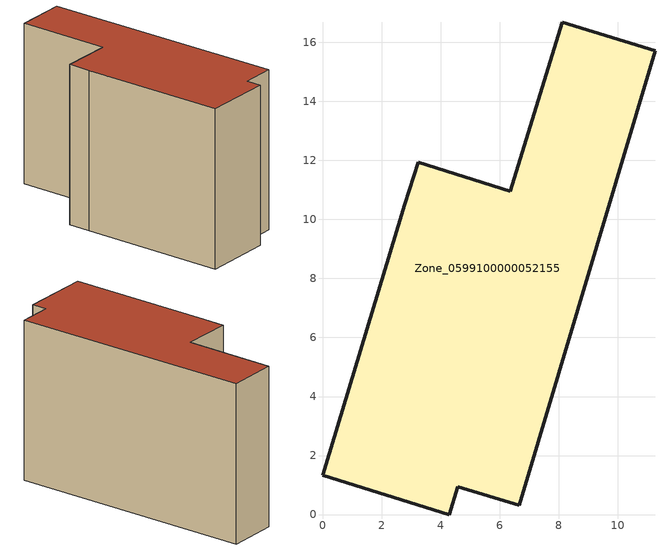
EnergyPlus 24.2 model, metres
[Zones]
Zone_0599100000052155
 floor ground (C_G): 0,1.33 2.79,10.52 3.25,11.94 6.36,10.95 8.12,16.68 11.27,15.72 6.67,0.31 4.59,0.95 4.3,0 z0
 wall outside (C_F): 2.79,10.52 0,1.33 4.3,0 4.59,0.95 6.67,0.31 11.27,15.72 8.12,16.68 6.36,10.95 3.25,11.94 2.79,10.52 z0:10.63
 roof outside (C_R): 6.67,0.31 11.27,15.72 8.12,16.68 6.36,10.95 3.25,11.94 2.79,10.52 0,1.33 4.3,0 4.59,0.95 z10.63
[BUILDING]
Pand.0599100000052155: North Axis=0; Terrain=City; Loads Convergence Tolerance Value=0.04; Temperature Convergence Tolerance Value=0.4; Solar Distribution=FullExterior; Maximum Number of Warmup Days=25; Minimum Number of Warmup Days=1
[Site:Location]
Rotterdam.The.Hague.AP_ZH_NLD Design_Conditions: Latitude=51.96; Longitude=4.45; Time Zone=1; Elevation=-4.5
[SITE:GROUNDTEMPERATURE:BUILDINGSURFACE]
18, 18, 18, 18, 18, 18, 18, 18, 18, 18, 18, 18
[MATERIAL] Thermal Absorptance=0.9; Solar Absorptance=0.7; Visible Absorptance=0.7
Name | Roughness | Thickness | Conductivity | Density | Specific Heat
G.TI.1946 | MediumSmooth | 0.15 | 1 | 540 | 1210
F.TI.1946 | Rough | 0.3 | 0.857143 | 1920 | 840
R.TI.1946 | MediumRough | 0.2 | 0.1 | 1500 | 1000
[CONSTRUCTION]
C_G: G.TI.1946
C_F: F.TI.1946
C_R: R.TI.1946
[ZONE]
Zone_0599100000052155: Type=1; Multiplier=1; Ceiling Height=Autocalculate; Volume=Autocalculate; Floor Area=autocalculate; Part of Total Floor Area=Yes
[ZONEINFILTRATION:DESIGNFLOWRATE]
Infil_Zone_0599100000052155: Zone or ZoneList or Space or SpaceList=Zone_0599100000052155; Schedule=AlwaysOn; Design Flow Rate Calculation Method=Flow/Area; Flow Rate per Floor Area=0.003; Constant Term Coefficient=1; Temperature Term Coefficient=0; Velocity Term Coefficient=0; Velocity Squared Term Coefficient=0
[HVACTEMPLATE:ZONE:IDEALLOADSAIRSYSTEM]
Zone_0599100000052155: Maximum Heating Supply Air Temperature=50; Minimum Cooling Supply Air Temperature=13; Maximum Heating Supply Air Humidity Ratio=0.0156; Minimum Cooling Supply Air Humidity Ratio=0.0077; Heating Limit=NoLimit; Cooling Limit=NoLimit; Dehumidification Control Type=ConstantSensibleHeatRatio; Cooling Sensible Heat Ratio=0.7; Dehumidification Setpoint=60; Humidification Control Type=None; Humidification Setpoint=30; Outdoor Air Method=None; Outdoor Air Flow Rate per Person=0.00944; Outdoor Air Flow Rate per Zone Floor Area=0; Outdoor Air Flow Rate per Zone=0; Demand Controlled Ventilation Type=None; Outdoor Air Economizer Type=NoEconomizer; Heat Recovery Type=None; Sensible Heat Recovery Effectiveness=0.7; Latent Heat Recovery Effectiveness=0.65
[ZONECONTROL:THERMOSTAT]
ThermostatControl_Zone_0599100000052155: Zone or ZoneList=Zone_0599100000052155; Control Type Schedule=DualSetpointControlType; Control 1=Thermostat_Zone_0599100000052155; Temperature Difference Between Cutout And Setpoint=0
[THERMOSTATSETPOINT:DUALSETPOINT]
Thermostat_Zone_0599100000052155: Heating Setpoint Temperature Schedule=HeatingSetpoint_Zone_0599100000052155; Cooling Setpoint Temperature Schedule=CoolingSetpoint_Zone_0599100000052155
[SCHEDULE:COMPACT]
HeatingSetpoint_Zone_0599100000052155: Through: 12/31, For: AllDays, Until: 24:00, 21
CoolingSetpoint_Zone_0599100000052155: Through: 12/31, For: AllDays, Until: 24:00, 24
DualSetpointControlType: Through: 12/31, For: AllDays, Until: 24:00, 4
AlwaysOn: Through: 12/31, For: AllDays, Until: 24:00, 1
